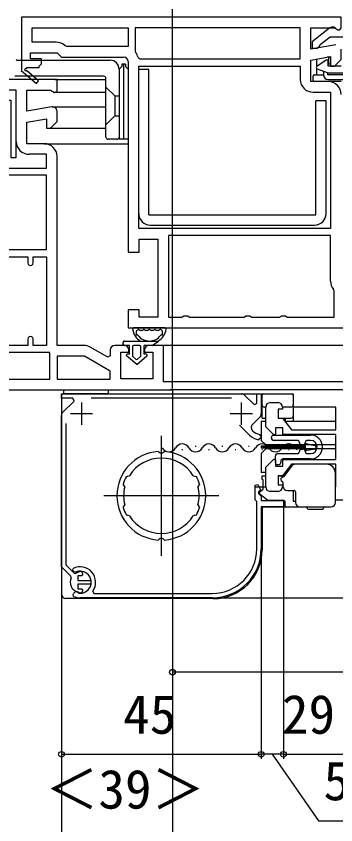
# Model space of a CAD drawing. Units: millimetres, scale not verified. Extents: x -525 to 525, y -783 to 779.
# Drawn here: x -193.2 to -121.2, y -661.8 to -479.5 of the extents above; entities that cross this region are included whole.
import ezdxf
from ezdxf.enums import TextEntityAlignment as Align

# ---------------------------------------------------------------- set-up
doc = ezdxf.new("R2010")
doc.units = ezdxf.units.MM
doc.header["$LTSCALE"] = 4
for name, color, linetype in [('0-2_YKK_11', 7, 'Continuous'), ('0-4_YKK_12', 2, 'Continuous'), ('0-5_YKK_13', 4, 'Continuous'), ('0-7_YKK_D', 6, 'Continuous')]:
    doc.layers.add(name, color=color, linetype=linetype)
doc.styles.add('ＭＳ ゴシック', font='')
doc.styles.get('ＭＳ ゴシック').set_extended_font_data('MS Gothic')

msp = doc.modelspace()

# ---------------------------------------------------------------- linework, layer by layer
at = {"layer": '0-2_YKK_11'}
for p, q in [((-122.4, -539.202), (-122.4, -528.902)), ((-190.6, -552.302), (-190.6, -553.702)), ((-168.8, -553.702), (-171, -553.702)), ((-178.501, -566.602), (-178.501, -571.602)), ((-144.666, -565.602), (-176.335, -565.602)), ((-142.501, -566.602), (-142.501, -571.602)), ((-136.001, -566.602), (-134.201, -566.602)), ((-176.001, -569.102), (-181.001, -569.102)), ((-140.001, -569.102), (-145.001, -569.102)), ((-138.294, -569.844), (-139.962, -571.513)), ((-134.201, -586.602), (-136.001, -586.602)), ((-152.248, -589.636), (-152.074, -589.984)), ((-161.215, -597.576), (-161.001, -597.387)), ((-161.001, -597.387), (-160.795, -597.197)), ((-179.32, -604.912), (-179.193, -604.848)), ((-179.193, -609.356), (-179.32, -609.291)), ((-179.233, -609.481), (-179.027, -609.591)), ((-149.001, -610.602), (-178.801, -610.602))]:
    msp.add_line(p, q, dxfattribs=at)
for points in [[(-185.174, -499.917), (-190.8, -500.909), (-190.8, -496.102), (-185.444, -496.102), (-184.576, -496.644), (-184, -496.325), (-184, -493.702), (-211.642, -493.702), (-213.95, -449.649)], [(-120, -479.702), (-192, -479.702), (-192, -491.568), (-192.077, -491.702), (-188.659, -494.606), (-188.141, -493.997), (-190.86, -491.686)], [(-121.173, -485.917), (-126.8, -486.909), (-126.8, -482.102), (-121.443, -482.102), (-120.765, -482.526), (-120.3, -482.56), (-120, -482.102), (-120, -481.202), (-120, -479.702)], [(-189.6, -482.102), (-168, -482.102), (-167.999, -486.302), (-181.798, -486.302), (-182.152, -486.155)], [(-184.207, -485.302), (-189.599, -485.302), (-189.6, -482.102)], [(-129.2, -482.102), (-166.4, -482.102), (-166.4, -487.335), (-166.297, -487.638)], [(-165.737, -488.743), (-165.257, -489.102), (-129.2, -489.102), (-129.2, -482.102)], [(-122.517, -482.115), (-126.5, -485.227), (-126.5, -486.702), (-125.399, -486.702), (-124.899, -486.226), (-124.708, -485.857), (-122.461, -484.102), (-119.3, -484.102), (-119.3, -487.202), (-107, -487.202), (-107, -509.702), (-102.9, -509.702), (-102.4, -510.202), (-101.9, -510.702), (-101, -510.702), (-101, -511.202), (-99.562, -514.853)], [(-190.926, -491.307), (-190.749, -491.002), (-188, -491.002), (-188, -490.702), (-187.5, -490.202), (-187.5, -489.102), (-190, -489.102), (-190, -487.702), (-184, -487.702), (-183, -488.702), (-168.999, -488.702)], [(-122.9, -494.202), (-126.8, -494.202), (-126.8, -489.346), (-122.4, -488.57), (-122.4, -490.702), (-121.5, -490.702), (-120, -489.202), (-120, -486.902)], [(-167.999, -489.702), (-168, -532.702), (-165.5, -532.702), (-165.5, -529.702), (-161.3, -529.702), (-161.3, -547.302), (-165.5, -547.302), (-165.5, -545.702), (-168, -545.702), (-168, -549.702), (-97, -549.702)], [(-122.4, -527.302), (-165.6, -527.302), (-165.6, -490.702), (-129.2, -490.702), (-129.2, -493.702)], [(-222, -497.102), (-222, -511.302), (-220.8, -511.302), (-220.8, -498.402), (-217.353, -498.402), (-217.053, -498.702), (-208.747, -498.702), (-208.447, -498.402), (-206.753, -498.402), (-206.453, -498.702), (-198.147, -498.702), (-197.847, -498.402), (-194.4, -498.402), (-194.4, -511.302), (-193.2, -511.302), (-193.2, -497.102)], [(-193.2, -507.702), (-193.2, -496.102), (-210.767, -496.102)], [(-126.3, -496.602), (-122.4, -496.602), (-122.4, -527.302)], [(-186.9, -508.202), (-190.8, -508.202), (-190.8, -503.346), (-186.4, -502.57), (-186.4, -504.702), (-185.5, -504.702), (-184, -503.202), (-184, -500.902)], [(-223.6, -513.702), (-186.4, -513.702), (-186.4, -510.602), (-190.3, -510.602)], [(-177.973, -553.702), (-184, -553.702), (-184, -511.102)], [(-122.4, -528.902), (-158.9, -528.902), (-158.9, -547.302), (-155.866, -547.302), (-155.433, -547.052), (-154.567, -547.052), (-154.134, -547.302), (-141.866, -547.302), (-141.433, -547.052), (-140.567, -547.052), (-140.134, -547.302), (-133.866, -547.302), (-133.433, -547.052), (-132.567, -547.052), (-132.134, -547.302), (-121.6, -547.302), (-121.6, -541.393), (-121.717, -541.07)], [(-190.6, -553.702), (-223.6, -553.702), (-223.6, -533.702), (-190.6, -533.702), (-190.6, -535.102)], [(-189.4, -535.102), (-189.4, -533.702), (-186.4, -533.702), (-186.4, -553.702), (-189.4, -553.702), (-189.4, -552.302)], [(-222, -563.702), (-158, -563.702), (-158, -561.902), (-160, -561.902), (-160, -553.702), (-163.3, -553.702)], [(-172, -554.702), (-172, -556.047), (-172.567, -556.374), (-176.523, -554.09)], [(-164.3, -554.702), (-164.3, -555.202), (-162.4, -555.202), (-162.4, -561.202), (-169.6, -561.202), (-169.6, -555.202), (-167.8, -555.202), (-167.8, -554.702)], [(-182.708, -568.783), (-180.173, -566.248), (-180.44, -565.602), (-183.001, -565.602), (-183.001, -564.602), (-142.465, -564.602)], [(-141.758, -564.895), (-139.618, -567.035), (-139.001, -566.779), (-139.001, -564.602), (-138.001, -564.602), (-138.001, -569.137)], [(-137.001, -585.602), (-137.001, -581.177), (-135.171, -579.348), (-134.801, -579.501), (-134.801, -580.902), (-133.101, -580.902), (-133.101, -579.402), (-121.201, -579.402), (-121.201, -573.802), (-133.101, -573.802), (-133.101, -572.302), (-134.801, -572.302), (-134.801, -573.702), (-135.171, -573.856), (-137.001, -572.026), (-137.001, -567.602)], [(-133.201, -567.602), (-133.201, -568.102), (-134.201, -568.102), (-134.201, -570.102), (-133.201, -570.102), (-131.201, -572.702), (-121.201, -572.702), (-121.201, -567.602)], [(-180.81, -606.09), (-180.866, -605.743), (-183.001, -603.609), (-183.001, -569.49)], [(-182.001, -571.267), (-182.001, -603.195), (-180.159, -605.036), (-179.812, -605.092)], [(-140.627, -573.944), (-140.644, -573.928), (-142.89, -571.683)], [(-138.379, -573.793), (-138.001, -574.278), (-138.001, -574.484), (-138.617, -574.97)], [(-160.795, -578.006), (-161.001, -577.816), (-161.215, -577.627)], [(-159.786, -577.627), (-160, -577.816), (-160.206, -578.006)], [(-121.201, -585.602), (-121.201, -580.502), (-131.201, -580.502), (-133.201, -583.102), (-134.201, -583.102), (-134.201, -585.102), (-133.201, -585.102), (-133.201, -585.602)], [(-168.382, -583.256), (-168.129, -583.169), (-168.068, -583.194), (-167.697, -583.078)], [(-153.304, -583.078), (-152.933, -583.194), (-152.873, -583.169), (-152.619, -583.256)], [(-168.754, -585.568), (-168.928, -585.22), (-168.988, -585.194), (-169.101, -584.951)], [(-151.9, -584.951), (-152.013, -585.194), (-152.074, -585.22), (-152.248, -585.568)], [(-139.001, -599.602), (-139.001, -588.902), (-139.201, -588.702), (-139.401, -588.502), (-139.401, -585.188), (-138.791, -585.038), (-138.155, -586.256), (-138.601, -586.702), (-138.601, -587.102), (-138.001, -587.702), (-138.001, -588.702), (-133.001, -588.702), (-133.001, -590.102), (-138.001, -590.102), (-138.001, -599.602)], [(-169.101, -590.253), (-168.988, -590.01), (-168.928, -589.984), (-168.754, -589.636)], [(-152.074, -589.984), (-152.013, -590.01), (-151.9, -590.253)], [(-167.697, -592.125), (-168.068, -592.009), (-168.129, -592.035), (-168.382, -591.947)], [(-152.619, -591.947), (-152.873, -592.035), (-152.933, -592.009), (-153.304, -592.125)], [(-160.206, -597.197), (-160, -597.387), (-159.786, -597.576)], [(-179.821, -604.819), (-180.155, -604.757), (-180.455, -604.457), (-180.378, -603.977)], [(-178.209, -605.402), (-178.505, -605.652), (-179.301, -605.652), (-179.301, -606.702), (-176.351, -606.702), (-176.351, -607.502), (-179.301, -607.502), (-179.301, -608.552), (-178.505, -608.552), (-178.209, -608.802)], [(-180.259, -610.283), (-180.394, -609.861), (-180.219, -609.559)], [(-175.947, -609.128), (-175.702, -609.602), (-149.001, -609.602)]]:
    msp.add_lwpolyline(points, dxfattribs=at)
for points in [[(-223.6, -532.102), (-186.4, -532.102), (-186.4, -515.302), (-223.6, -515.302)], [(-185.6, -555.302), (-223.6, -555.302), (-223.6, -561.302), (-185.6, -561.302)], [(-184, -561.302), (-172, -561.302), (-172, -559.473), (-177.839, -556.102), (-184, -556.102)]]:
    msp.add_lwpolyline(points, close=True, dxfattribs=at)
for centre, radius, start, end in [((-121.9, -482.902), 1, 36.86989, 128.08672), ((-184.207, -488.202), 2.9, 44.90088, 89.99999), ((-168.999, -489.702), 1, 0.00001, 89.99999), ((-168.999, -489.702), 3.4, 16.3827, 37.37008), ((-191.051, -491.524), 0.25, 59.99997, 319.64296), ((-126.3, -493.702), 2.9, 180.00001, 269.99999), ((-122.9, -497.102), 2.9, 0.00001, 89.99999), ((-185, -500.902), 1, 360, 99.99998), ((-190.3, -507.702), 2.9, 180.00001, 269.99999), ((-186.9, -511.102), 2.9, 0.00001, 89.99999), ((-190, -535.102), 0.6, 179.99999, 0.00001), ((-119.5, -539.202), 2.9, 179.99998, 220.11918), ((-190, -552.302), 0.6, 359.99999, 180.00001), ((-177.973, -556.602), 2.9, 60.00001, 90.00002), ((-171, -554.702), 1, 90.00001, 179.99999), ((-168.8, -554.702), 1, 0.00001, 89.99999), ((-163.3, -554.702), 1, 90.00001, 179.99999), ((-142.465, -565.602), 1, 45.00003, 90.00002), ((-136.001, -567.602), 1, 90.00001, 179.99999), ((-134.201, -567.602), 1, 0.00001, 89.99999), ((-182.001, -569.49), 1, 135.00003, 180.00002), ((-139.001, -569.137), 1, 315.00003, 0.00002), ((-139.255, -572.22), 1, 134.99998, 227.55575), ((-137.501, -570.302), 4.8, 229.35522, 256.55227), ((-137.501, -570.302), 3.6, 227.55576, 255.88303), ((-160.501, -587.602), 10, 94.09604, 265.90396), ((-160.501, -587.602), 9.6, 88.24271, 91.75729), ((-160.501, -587.602), 10, 274.09604, 85.90396), ((-160.501, -587.602), 8.5, 32.15412, 147.84588), ((-160.501, -587.602), 9, 151.12995, 162.87008), ((-160.501, -587.602), 9, 17.12992, 28.87005), ((-160.501, -587.602), 8.5, 166.15413, 193.84587), ((-160.501, -587.602), 8.5, 346.15413, 13.84587), ((-136.001, -585.602), 1, 180.00001, 269.99999), ((-134.201, -585.602), 1, 270.00001, 359.99999), ((-160.501, -587.602), 9, 197.12993, 208.87006), ((-160.501, -587.602), 9, 331.12994, 342.87007), ((-160.501, -587.602), 8.5, 212.15412, 327.84588), ((-160.501, -587.602), 9.6, 268.24271, 271.75729), ((-149.001, -599.602), 10, 270.00001, 359.99999), ((-149.001, -599.602), 11, 270.00001, 359.99999), ((-178.801, -607.102), 3.5, 324.62345, 116.79004), ((-178.801, -607.102), 2.5, 264.7993, 114.07517), ((-178.801, -607.102), 2.25, 103.33472, 116.7161), ((-178.801, -605.302), 0.6, 350.40593, 130.80443), ((-178.801, -607.102), 2.25, 153.2839, 256.66525), ((-178.801, -608.902), 0.6, 229.19557, 9.59407), ((-178.801, -607.102), 3.5, 245.37938, 270.00001), ((-179.7, -609.859), 0.6, 38.98367, 149.99997)]:
    msp.add_arc(centre, radius, start, end, dxfattribs=at)
at = {"layer": '0-4_YKK_12'}
for p, q in [((-184.5, -493.702), (-173, -493.702)), ((-184.5, -496.602), (-173, -496.602)), ((-185, -499.902), (-173, -499.902)), ((-185.707, -504.702), (-173, -504.702)), ((-186.9, -508.202), (-168, -508.202)), ((-2.498, -553.688), (-160.5, -553.702)), ((-2.498, -561.893), (-158.426, -561.907)), ((-2.498, -563.695), (-158.5, -563.702)), ((-130.801, -564.601), (-130.801, -570.851)), ((-121.201, -567.601), (-130.801, -567.601)), ((-138.001, -570.851), (-138.001, -575.151)), ((-137.001, -570.851), (-138.001, -570.851)), ((-121.201, -570.851), (-132.624, -570.851)), ((-160.501, -601.135), (-160.501, -574.068)), ((-137.001, -576.151), (-138.001, -575.151)), ((-121.201, -576.151), (-137.001, -576.151)), ((-155.886, -577.181), (-155.686, -577.181)), ((-152.886, -576.421), (-152.686, -576.421)), ((-149.886, -577.181), (-149.686, -577.181)), ((-146.886, -576.421), (-146.686, -576.421)), ((-143.886, -577.181), (-143.686, -577.181)), ((-140.886, -576.421), (-140.686, -576.421)), ((-137.001, -577.051), (-138.001, -578.051)), ((-138.001, -578.051), (-138.001, -582.351)), ((-137.886, -577.181), (-137.686, -577.181)), ((-121.201, -577.051), (-137.001, -577.051)), ((-134.886, -576.421), (-134.686, -576.421)), ((-131.886, -577.181), (-131.686, -577.181)), ((-137.001, -582.351), (-138.001, -582.351)), ((-132.278, -582.351), (-132.623, -582.351)), ((-121.201, -582.351), (-121.304, -582.351)), ((-121.201, -585.601), (-121.298, -585.601)), ((-147.564, -587.602), (-173.437, -587.602)), ((-2.499, -588.601), (-121.298, -588.601))]:
    msp.add_line(p, q, dxfattribs=at)
for centre, start, end in [((-155.786, -577.64), 29.20254, 150.79746), ((-149.786, -577.64), 29.20254, 150.79746), ((-143.786, -577.64), 29.20254, 150.79746), ((-137.786, -577.64), 29.20254, 150.79746), ((-131.786, -577.64), 29.20254, 150.79746), ((-158.786, -575.963), 209.20254, 330.79746), ((-152.786, -575.963), 209.20254, 330.79746), ((-146.786, -575.963), 209.20254, 330.79746), ((-140.786, -575.963), 209.20254, 330.79746), ((-134.786, -575.963), 209.20254, 330.79746), ((-128.786, -575.963), 209.20254, 229.55265)]:
    msp.add_arc(centre, 1.718, start, end, dxfattribs=at)
at = {"layer": '0-5_YKK_13'}
for p, q in [((-122.8, -488.702), (-123.146, -488.702)), ((-122.8, -488.702), (-122.43, -488.702)), ((-122.8, -490.202), (-122.8, -488.702)), ((-192.85, -489.401), (-172, -489.401)), ((-168.6, -490.301), (-169.4, -490.301)), ((-169, -490.301), (-169, -507.201)), ((-125.5, -490.848), (-125.5, -489.117)), ((-123.372, -489.356), (-125.474, -490.828)), ((-124, -489.702), (-124, -489.796)), ((-123.865, -489.702), (-124, -489.702)), ((-122.9, -490.702), (-122.9, -489.602)), ((-122.8, -490.202), (-122.4, -490.202)), ((-170, -491.401), (-170, -506.701)), ((-170, -491.401), (-170, -507.201)), ((-168, -491.401), (-168, -507.201)), ((-165.6, -523.952), (-165.6, -491.452)), ((-164, -491.452), (-165.6, -491.452)), ((-163.3, -491.452), (-165.6, -491.452)), ((-163.3, -524.252), (-163.3, -491.452)), ((-125.5, -492.402), (-125.5, -491.3)), ((-125.405, -491.356), (-123.13, -492.184)), ((-124, -491.867), (-124, -492.702)), ((-123.028, -492.202), (-113.5, -492.202)), ((-123, -492.702), (-123, -492.202)), ((-120, -490.702), (-122.9, -490.702)), ((-173.5, -493.001), (-193.492, -493.001)), ((-173, -506.701), (-173, -493.501)), ((-126.3, -493.902), (-126.3, -493.002)), ((-126, -492.702), (-124, -492.702)), ((-112.634, -492.702), (-123, -492.702)), ((-123, -493.702), (-112.5, -493.702)), ((-120, -494.202), (-126, -494.202)), ((-171, -497.451), (-171, -501.951)), ((-123.4, -498.552), (-125.7, -498.552)), ((-125.7, -524.252), (-125.7, -498.552)), ((-123.4, -523.952), (-123.4, -498.552)), ((-170.5, -507.201), (-172.5, -507.201)), ((-168, -507.201), (-170, -507.201)), ((-163.3, -524.252), (-125.7, -524.252)), ((-163, -526.552), (-126, -526.552)), ((-159.736, -549.701), (-166.665, -549.701)), ((-164.833, -550.301), (-165.265, -550.301)), ((-163.601, -550.301), (-164.033, -550.301)), ((-162.369, -550.301), (-162.801, -550.301)), ((-161.137, -550.301), (-161.569, -550.301)), ((-168.702, -552.702), (-161.151, -552.702)), ((-167.701, -553.702), (-168.701, -553.702)), ((-167.701, -555.702), (-167.701, -553.702)), ((-167.001, -554.002), (-167.001, -556.001)), ((-165.401, -553.702), (-166.701, -553.702)), ((-165.101, -556.001), (-165.101, -554.002)), ((-164.401, -555.702), (-164.401, -553.702)), ((-162.601, -553.702), (-164.401, -553.702)), ((-162.601, -553.702), (-161.151, -552.702)), ((-166.051, -558.002), (-168.33, -556.058)), ((-167.701, -555.702), (-168.198, -555.702)), ((-166.051, -558.002), (-163.772, -556.058)), ((-163.903, -555.702), (-164.401, -555.702)), ((-166.895, -556.23), (-166.245, -556.784)), ((-165.856, -556.784), (-165.206, -556.23)), ((-183.001, -565.102), (-183.001, -609.802)), ((-182.501, -564.602), (-131.101, -564.602)), ((-137.801, -570.102), (-137.801, -564.902)), ((-137.801, -569.895), (-137.801, -564.902)), ((-130.801, -564.902), (-130.801, -569.602)), ((-137.801, -570.102), (-137.801, -567.602)), ((-137.001, -567.602), (-137.301, -567.602)), ((-137.001, -567.602), (-137.301, -567.602)), ((-137.001, -567.602), (-137.301, -567.602)), ((-131.301, -567.602), (-133.201, -567.602)), ((-131.301, -567.602), (-133.201, -567.602)), ((-131.301, -567.602), (-133.201, -567.602)), ((-137.801, -570.102), (-137.801, -569.463)), ((-137.801, -570.102), (-137.001, -570.102)), ((-133.348, -570.102), (-131.301, -570.102)), ((-132.601, -570.102), (-132.601, -570.852)), ((-135.701, -574.602), (-135.701, -574.402)), ((-135.201, -573.902), (-126.901, -573.902)), ((-134.468, -573.902), (-126.901, -573.902)), ((-129.901, -575.102), (-135.201, -575.102)), ((-128.601, -576.102), (-128.901, -576.102)), ((-128.001, -577.006), (-128.001, -576.196)), ((-127.865, -575.922), (-125.929, -576.275)), ((-127.659, -575.899), (-125.759, -576.166)), ((-126.901, -575.102), (-127.601, -575.102)), ((-128.001, -576.401), (-138.001, -576.401)), ((-128.901, -577.102), (-128.601, -577.102)), ((-128.101, -577.218), (-128.101, -576.868)), ((-125.929, -577.062), (-127.865, -577.415)), ((-127.659, -577.303), (-125.759, -577.036)), ((-125.501, -576.739), (-125.501, -576.463)), ((-134.801, -580.102), (-134.801, -578.602)), ((-134.301, -578.102), (-129.901, -578.102)), ((-133.601, -579.802), (-133.601, -580.102)), ((-126.901, -579.302), (-133.101, -579.302)), ((-127.601, -578.102), (-126.901, -578.102)), ((-134.101, -580.602), (-134.301, -580.602)), ((-131.133, -580.886), (-133.021, -583.302)), ((-123.298, -580.502), (-130.345, -580.502)), ((-137.801, -583.902), (-137.801, -583.102)), ((-137.801, -583.102), (-137.001, -583.102)), ((-133.901, -583.102), (-132.864, -583.102)), ((-132.601, -582.352), (-132.601, -582.765)), ((-121.298, -584.368), (-121.298, -582.502)), ((-137.601, -586.102), (-137.601, -584.102)), ((-133.105, -584.58), (-133.098, -584.643)), ((-133.098, -584.643), (-133.098, -585.402)), ((-121.298, -585.517), (-121.298, -584.368)), ((-139.201, -585.602), (-137.301, -585.602)), ((-139.201, -585.602), (-137.301, -585.602)), ((-139.201, -585.602), (-137.301, -585.602)), ((-138.601, -586.902), (-137.601, -586.102)), ((-138.601, -586.902), (-136.501, -588.602)), ((-137.601, -585.602), (-137.001, -585.602)), ((-133.201, -585.602), (-133.078, -585.602)), ((-132.098, -586.402), (-130.598, -586.402)), ((-130.298, -586.702), (-130.298, -589.102)), ((-121.298, -589.102), (-121.298, -585.517)), ((-136.501, -588.602), (-133.101, -588.602)), ((-137.801, -590.602), (-137.801, -599.802)), ((-137.301, -590.102), (-128.301, -590.102)), ((-132.601, -589.902), (-132.601, -589.102)), ((-129.298, -590.102), (-122.298, -590.102)), ((-127.652, -590.402), (-127.652, -590.302)), ((-127.452, -590.602), (-125.798, -590.602)), ((-125.798, -590.602), (-124.145, -590.602)), ((-123.945, -590.302), (-123.945, -590.402)), ((-148.801, -610.802), (-182.001, -610.802))]:
    msp.add_line(p, q, dxfattribs=at)
for points in [[(-169.4, -490.301), (-169.4, -490.801), (-170, -491.401)], [(-168.6, -490.301), (-168.6, -490.801), (-168, -491.401)], [(-173, -495.451), (-171, -497.451), (-170, -497.451)], [(-173, -503.951), (-171, -501.951), (-170, -501.951)], [(-128.101, -576.868), (-137.601, -576.868), (-137.601, -576.468), (-128.101, -576.468), (-128.101, -576.118)], [(-138.001, -576.401), (-138.001, -576.801), (-128.001, -576.801)], [(-130.801, -586.402), (-130.801, -588.802), (-130.298, -588.802)]]:
    msp.add_lwpolyline(points, dxfattribs=at)
msp.add_lwpolyline([(-182.5, -564.602), (-182.5, -563.682), (-172.5, -563.682), (-172.5, -564.602)], close=True, dxfattribs=at)
msp.add_lwpolyline([(-182.5, -564.602), (-182.5, -563.682), (-172.5, -563.682), (-172.5, -564.602)], close=True, dxfattribs=at)
msp.add_lwpolyline([(-182.5, -564.602), (-182.5, -563.682), (-172.5, -563.682), (-172.5, -564.602)], close=True, dxfattribs=at)
msp.add_lwpolyline([(-182.5, -564.602), (-182.5, -563.682), (-172.5, -563.682), (-172.5, -564.602)], close=True, dxfattribs=at)
for centre, radius, start, end in [((-192.85, -488.901), 0.5, 225, 270), ((-172, -491.401), 2, 0, 90), ((-123.2, -489.602), 0.3, 0, 125), ((-125.302, -491.074), 0.3, 125, 250), ((-123.028, -491.902), 0.3, 250, 270), ((-173.5, -493.501), 0.5, 0, 90), ((-126, -493.002), 0.3, 90, 180), ((-126, -493.902), 0.3, 180, 270), ((-125.8, -492.402), 0.3, 270, 0), ((-123, -492.702), 1, 180, 270), ((-172.5, -506.701), 0.5, 180, 270), ((-170.5, -506.701), 0.5, 270, 0), ((-163, -523.952), 2.6, 180, 270), ((-126, -523.952), 2.6, 270, 0), ((-166.665, -550.001), 0.3, 90, 188.20609), ((-163.201, -549.502), 3.8, 188.20609, 237.36313), ((-165.884, -550.601), 0.3, 110.02209, 202.28177), ((-166.09, -550.038), 0.3, 290.02209, 328.16514), ((-165.665, -550.301), 0.2, 36.8699, 148.16514), ((-165.265, -550.001), 0.3, 216.8699, 270), ((-164.833, -550.001), 0.3, 270, 323.1301), ((-164.433, -550.301), 0.2, 36.8699, 143.1301), ((-164.033, -550.001), 0.3, 216.8699, 270), ((-163.601, -550.001), 0.3, 270, 323.1301), ((-163.201, -550.301), 0.2, 36.8699, 143.1301), ((-162.801, -550.001), 0.3, 216.8699, 270), ((-162.369, -550.001), 0.3, 270, 323.1301), ((-161.969, -550.301), 0.2, 36.8699, 143.1301), ((-161.569, -550.001), 0.3, 216.8699, 270), ((-163.201, -549.502), 3.8, 302.63687, 351.79391), ((-161.137, -550.001), 0.3, 270, 323.1301), ((-160.737, -550.301), 0.2, 31.83486, 143.1301), ((-160.312, -550.038), 0.3, 211.83486, 249.97791), ((-160.517, -550.601), 0.3, 337.71823, 69.97791), ((-159.736, -550.001), 0.3, 351.79391, 90), ((-165.972, -551.102), 0.2, 153.36701, 266.63299), ((-163.201, -549.502), 3.2, 202.28177, 203.14776), ((-166.419, -550.878), 0.3, 333.36701, 23.14776), ((-166.001, -551.601), 0.3, 36.85224, 86.63299), ((-163.201, -549.502), 3.2, 216.85224, 323.14776), ((-160.4, -551.601), 0.3, 93.36701, 143.14776), ((-160.429, -551.102), 0.2, 273.36701, 26.63299), ((-159.982, -550.878), 0.3, 156.85224, 206.63299), ((-163.201, -549.502), 3.2, 336.85224, 337.71823), ((-168.702, -553.202), 0.5, 90.11462, 269.88538), ((-168.701, -553.202), 0.5, 89.88541, 270), ((-166.701, -554.002), 0.3, 90, 180), ((-165.401, -554.002), 0.3, 0, 90), ((-168.198, -555.904), 0.202, 90, 229.53619), ((-166.701, -556.001), 0.3, 180, 229.53619), ((-165.401, -556.001), 0.3, 310.46381, 0), ((-163.903, -555.904), 0.202, 310.46378, 90.00002), ((-166.051, -556.556), 0.3, 229.53619, 310.46381), ((-182.501, -565.102), 0.5, 90, 180), ((-137.501, -564.902), 0.3, 90, 180), ((-131.101, -564.902), 0.3, 0, 90), ((-137.301, -567.102), 0.5, 180, 270), ((-131.301, -567.102), 0.5, 270, 0), ((-131.301, -569.602), 0.5, 270, 0), ((-135.201, -574.402), 0.5, 90, 180), ((-126.901, -576.602), 2.7, 0, 90), ((-135.201, -574.602), 0.5, 180, 270), ((-129.901, -575.602), 0.5, 360, 90), ((-128.901, -575.602), 0.5, 180, 270), ((-128.601, -575.602), 0.5, 270, 0), ((-127.601, -575.602), 0.5, 90, 180), ((-127.901, -576.118), 0.2, 79.65887, 180), ((-127.701, -576.196), 0.3, 82, 180), ((-126.901, -576.602), 1.5, 0, 90), ((-125.801, -576.463), 0.3, 0, 82), ((-129.901, -577.602), 0.5, 270, 360), ((-128.901, -577.602), 0.5, 90, 180), ((-128.601, -577.602), 0.5, 0, 90), ((-127.901, -577.218), 0.2, 180, 280.34113), ((-127.601, -577.602), 0.5, 180, 270), ((-127.701, -577.006), 0.3, 180, 278), ((-126.901, -576.602), 2.7, 270, 0), ((-126.901, -576.602), 1.5, 270, 0), ((-126.001, -576.668), 0.4, 280.34113, 79.65887), ((-125.801, -576.739), 0.3, 278, 0), ((-134.301, -578.602), 0.5, 90, 180), ((-133.101, -579.802), 0.5, 90, 180), ((-134.301, -580.102), 0.5, 180, 270), ((-134.101, -580.102), 0.5, 270, 360), ((-130.345, -581.502), 1, 90, 142), ((-123.298, -582.502), 2, 0, 90), ((-133.098, -583.902), 0.5, 101.44555, 247.97569), ((-133.257, -583.118), 0.3, 281.44555, 322), ((-137.801, -584.102), 0.2, 0, 90), ((-133.398, -584.643), 0.3, 12.23345, 67.97569), ((-132.098, -585.402), 1, 180, 270), ((-130.598, -586.702), 0.3, 65.66023, 90), ((-130.598, -586.702), 0.3, 0, 65.66023), ((-133.101, -589.102), 0.5, 0, 90), ((-137.301, -590.602), 0.5, 90, 180), ((-132.401, -589.902), 0.2, 180, 270), ((-129.298, -589.102), 1, 180, 270), ((-127.852, -590.302), 0.2, 0, 90), ((-127.452, -590.402), 0.2, 180, 270), ((-124.145, -590.402), 0.2, 270, 0), ((-123.745, -590.302), 0.2, 90, 180), ((-122.298, -589.102), 1, 270, 0), ((-148.801, -599.802), 11, 270, 0), ((-182.001, -609.802), 1, 180, 270)]:
    msp.add_arc(centre, radius, start, end, dxfattribs=at)
at = {"layer": '0-7_YKK_D'}
for p, q in [((-158.001, -561.802), (-158.001, -320.117)), ((-158.001, -563.802), (-158.001, -723.702)), ((-158.001, -563.802), (-158.001, -703.702)), ((-158.001, -564.202), (-158.001, -723.702)), ((-158.001, -564.202), (-158.001, -628.387)), ((-133.001, -589.902), (-133.001, -646.903)), ((-133.001, -590.802), (-133.001, -646.903)), ((-138.001, -600.602), (-138.001, -646.903)), ((-138.001, -600.802), (-138.001, -646.903)), ((-183.001, -604.485), (-183.001, -646.903)), ((-183.001, -610.802), (-183.001, -683.702)), ((-183.001, -610.802), (-183.001, -683.702)), ((-148.283, -610.602), (14.999, -610.602)), ((-103.601, -627.387), (-158.001, -627.387)), ((-183.001, -645.903), (-138.001, -645.903)), ((-133.001, -645.903), (-138.001, -645.903)), ((-133.001, -645.903), (-103.601, -645.903))]:
    msp.add_line(p, q, dxfattribs=at)
msp.add_lwpolyline([(-135.501, -645.903), (-125.095, -660.903), (-114.14, -660.903)], dxfattribs=at)
for centre in [(-158.001, -627.387), (-183.001, -645.903), (-138.001, -645.903), (-138.001, -645.903), (-133.001, -645.903), (-133.001, -645.903)]:
    msp.add_circle(centre, 0.637, dxfattribs=at)

# ---------------------------------------------------------------- texts
at = {"layer": '0-7_YKK_D', "style": 'ＭＳ ゴシック'}
for s, p in [('45', (-169.092, -643.903)), ('29.4', (-133.335, -643.903)), ('＜39＞', (-186.682, -660.789)), ('5', (-123.981, -658.903))]:
    msp.add_text(s, height=8.798, dxfattribs=at).set_placement(p, align=Align.BOTTOM_LEFT)

doc.saveas('drawing.dxf')
